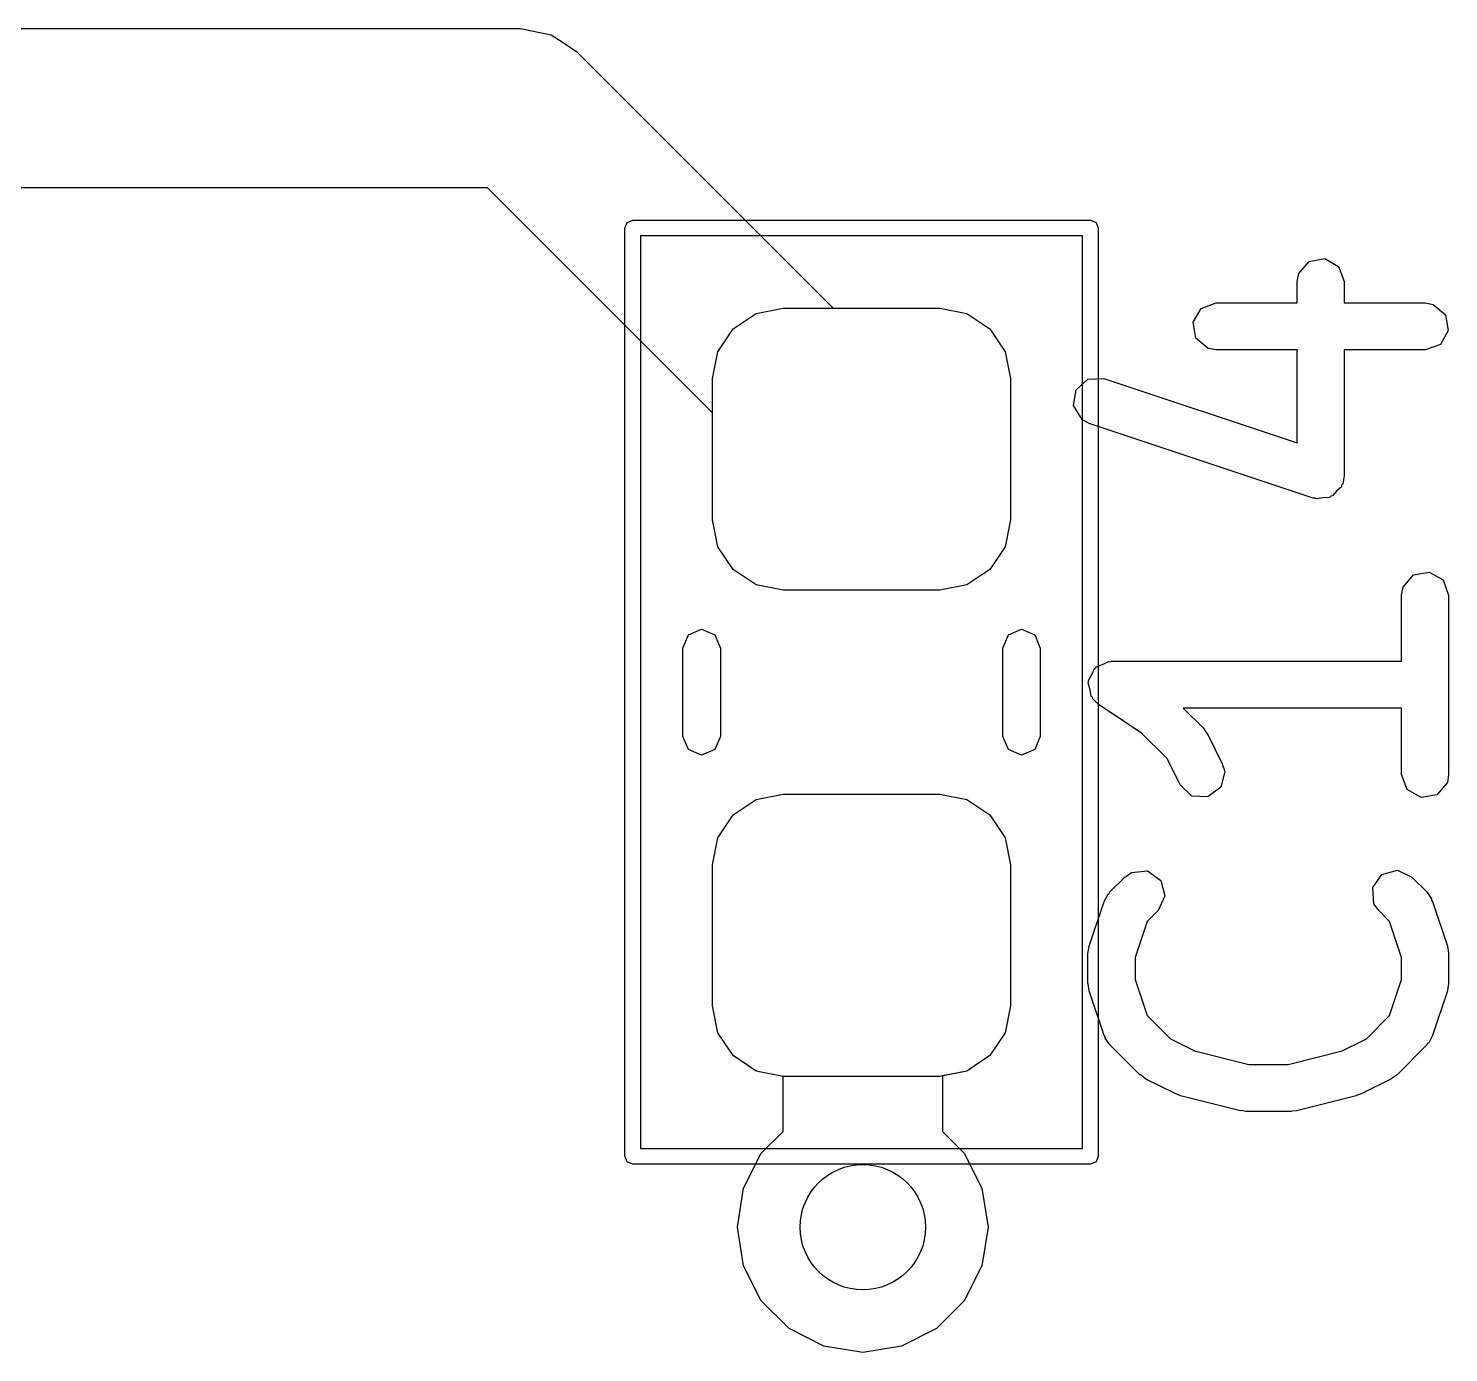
# Model space of a CAD drawing. Extents: x 96 to 198, y -147 to -47.
# Drawn here: x 117.843 to 122.372, y -129.106 to -124.883 of the extents above; entities that cross this region are included whole.
import ezdxf

# ---------------------------------------------------------------- set-up
doc = ezdxf.new("R2010")
doc.units = 0
doc.layers.add('BLACK', color=7, linetype='CONTINUOUS')

msp = doc.modelspace()

# ---------------------------------------------------------------- linework, layer by layer
at = {"layer": 'BLACK', "linetype": 'CONTINUOUS'}
for p, q in [((117.25, -124.883), (119.412, -124.883)), ((119.412, -124.883), (119.51, -124.903)), ((119.51, -124.903), (119.548, -124.928)), ((119.548, -124.928), (119.592, -124.958)), ((119.592, -124.958), (120.409, -125.775)), ((119.307, -125.391), (117.25, -125.391)), ((120.025, -126.109), (119.307, -125.391)), ((119.752, -125.502), (119.77, -125.495)), ((119.77, -125.495), (121.23, -125.495)), ((121.23, -125.495), (121.248, -125.502)), ((119.745, -125.52), (119.752, -125.502)), ((119.745, -128.48), (119.745, -125.52)), ((121.248, -125.502), (121.255, -125.52)), ((121.255, -125.52), (121.255, -128.48)), ((119.795, -125.545), (119.795, -128.455)), ((121.205, -125.545), (119.795, -125.545)), ((121.205, -128.455), (121.205, -125.545)), ((121.894, -125.665), (121.927, -125.626)), ((121.927, -125.626), (121.977, -125.617)), ((121.977, -125.617), (122.021, -125.642)), ((121.889, -125.69), (121.894, -125.665)), ((122.021, -125.642), (122.039, -125.69)), ((121.889, -125.758), (121.889, -125.69)), ((122.039, -125.69), (122.039, -125.758)), ((121.583, -125.776), (121.631, -125.758)), ((121.631, -125.758), (121.889, -125.758)), ((122.039, -125.758), (122.297, -125.758)), ((122.297, -125.758), (122.323, -125.763)), ((122.323, -125.763), (122.362, -125.796)), ((120.091, -125.841), (120.164, -125.792)), ((120.091, -125.841), (120.164, -125.792)), ((120.164, -125.792), (120.25, -125.775)), ((120.164, -125.792), (120.25, -125.775)), ((120.25, -125.775), (120.75, -125.775)), ((120.25, -125.775), (120.75, -125.775)), ((120.409, -125.775), (120.75, -125.775)), ((120.75, -125.775), (120.836, -125.792)), ((120.75, -125.775), (120.836, -125.792)), ((120.75, -125.775), (120.836, -125.792)), ((120.836, -125.792), (120.909, -125.841)), ((120.836, -125.792), (120.909, -125.841)), ((120.836, -125.792), (120.909, -125.841)), ((121.557, -125.82), (121.583, -125.776)), ((122.362, -125.796), (122.371, -125.846)), ((120.042, -125.914), (120.091, -125.841)), ((120.042, -125.914), (120.091, -125.841)), ((120.909, -125.841), (120.958, -125.914)), ((120.909, -125.841), (120.958, -125.914)), ((120.909, -125.841), (120.958, -125.914)), ((121.566, -125.871), (121.557, -125.82)), ((122.371, -125.846), (122.346, -125.891)), ((121.605, -125.904), (121.566, -125.871)), ((121.631, -125.908), (121.605, -125.904)), ((122.346, -125.891), (122.297, -125.908)), ((120.025, -126), (120.042, -125.914)), ((120.025, -126), (120.042, -125.914)), ((120.958, -125.914), (120.975, -126)), ((120.958, -125.914), (120.975, -126)), ((120.958, -125.914), (120.975, -126)), ((121.889, -125.908), (121.631, -125.908)), ((121.889, -126.205), (121.889, -125.908)), ((122.297, -125.908), (122.039, -125.908)), ((122.039, -125.908), (122.039, -126.31)), ((120.025, -126.45), (120.025, -126)), ((120.025, -126.45), (120.025, -126)), ((120.975, -126), (120.975, -126.45)), ((120.975, -126), (120.975, -126.45)), ((120.975, -126), (120.975, -126.45)), ((121.176, -126.086), (121.184, -126.036)), ((121.184, -126.036), (121.222, -126.002)), ((121.222, -126.002), (121.273, -126)), ((121.273, -126), (121.889, -126.205)), ((121.203, -126.13), (121.176, -126.086)), ((120.025, -126.45), (120.025, -126.109)), ((121.226, -126.143), (121.203, -126.13)), ((121.94, -126.381), (121.226, -126.143)), ((122.039, -126.31), (122.035, -126.335)), ((122.015, -126.359), (122.002, -126.374)), ((122.03, -126.345), (122.015, -126.359)), ((122.031, -126.34), (122.03, -126.345)), ((122.035, -126.335), (122.031, -126.34)), ((121.946, -126.381), (121.94, -126.381)), ((121.951, -126.383), (121.946, -126.381)), ((121.971, -126.38), (121.951, -126.383)), ((121.992, -126.379), (121.971, -126.38)), ((121.996, -126.375), (121.992, -126.379)), ((122.002, -126.374), (121.996, -126.375)), ((120.042, -126.536), (120.025, -126.45)), ((120.042, -126.536), (120.025, -126.45)), ((120.042, -126.536), (120.025, -126.45)), ((120.975, -126.45), (120.958, -126.536)), ((120.975, -126.45), (120.958, -126.536)), ((120.975, -126.45), (120.958, -126.536)), ((120.091, -126.609), (120.042, -126.536)), ((120.091, -126.609), (120.042, -126.536)), ((120.091, -126.609), (120.042, -126.536)), ((120.958, -126.536), (120.909, -126.609)), ((120.958, -126.536), (120.909, -126.609)), ((120.958, -126.536), (120.909, -126.609)), ((120.164, -126.658), (120.091, -126.609)), ((120.164, -126.658), (120.091, -126.609)), ((120.164, -126.658), (120.091, -126.609)), ((120.909, -126.609), (120.836, -126.658)), ((120.909, -126.609), (120.836, -126.658)), ((120.909, -126.609), (120.836, -126.658)), ((122.227, -126.665), (122.26, -126.626)), ((122.26, -126.626), (122.31, -126.617)), ((122.31, -126.617), (122.355, -126.642)), ((120.25, -126.675), (120.164, -126.658)), ((120.25, -126.675), (120.164, -126.658)), ((120.25, -126.675), (120.164, -126.658)), ((120.75, -126.675), (120.25, -126.675)), ((120.75, -126.675), (120.25, -126.675)), ((120.75, -126.675), (120.25, -126.675)), ((120.836, -126.658), (120.75, -126.675)), ((120.836, -126.658), (120.75, -126.675)), ((120.836, -126.658), (120.75, -126.675)), ((122.222, -126.69), (122.227, -126.665)), ((122.355, -126.642), (122.372, -126.69)), ((122.222, -126.901), (122.222, -126.69)), ((122.372, -126.69), (122.372, -127.262)), ((119.948, -126.817), (119.99, -126.799)), ((119.99, -126.799), (120.032, -126.817)), ((120.968, -126.817), (121.01, -126.799)), ((121.01, -126.799), (121.052, -126.817)), ((119.93, -126.859), (119.948, -126.817)), ((120.032, -126.817), (120.05, -126.859)), ((120.95, -126.859), (120.968, -126.817)), ((121.052, -126.817), (121.07, -126.859)), ((119.93, -127.141), (119.93, -126.859)), ((120.05, -126.859), (120.05, -127.141)), ((120.95, -127.141), (120.95, -126.859)), ((121.07, -126.859), (121.07, -127.141)), ((121.27, -126.911), (121.289, -126.902)), ((121.289, -126.902), (121.293, -126.903)), ((121.293, -126.903), (121.297, -126.901)), ((121.297, -126.901), (122.222, -126.901)), ((121.224, -126.963), (121.234, -126.944)), ((121.234, -126.944), (121.243, -126.924)), ((121.243, -126.924), (121.247, -126.922)), ((121.247, -126.922), (121.249, -126.919)), ((121.249, -126.919), (121.27, -126.911)), ((121.223, -126.971), (121.224, -126.967)), ((121.229, -126.992), (121.223, -126.971)), ((121.224, -126.967), (121.224, -126.963)), ((121.232, -127.014), (121.229, -126.992)), ((121.236, -127.016), (121.232, -127.014)), ((121.237, -127.021), (121.236, -127.016)), ((121.256, -127.039), (121.237, -127.021)), ((121.392, -127.13), (121.256, -127.039)), ((122.222, -127.051), (121.526, -127.051)), ((121.526, -127.051), (121.589, -127.114)), ((122.222, -127.262), (122.222, -127.051)), ((121.589, -127.114), (121.601, -127.132)), ((119.948, -127.183), (119.93, -127.141)), ((120.05, -127.141), (120.032, -127.183)), ((120.968, -127.183), (120.95, -127.141)), ((121.07, -127.141), (121.052, -127.183)), ((121.474, -127.211), (121.392, -127.13)), ((121.601, -127.132), (121.603, -127.133)), ((121.603, -127.133), (121.65, -127.228)), ((119.99, -127.201), (119.948, -127.183)), ((120.032, -127.183), (119.99, -127.201)), ((121.01, -127.201), (120.968, -127.183)), ((121.052, -127.183), (121.01, -127.201)), ((121.516, -127.295), (121.474, -127.211)), ((121.658, -127.253), (121.646, -127.303)), ((121.65, -127.228), (121.658, -127.253)), ((122.24, -127.31), (122.222, -127.262)), ((122.372, -127.262), (122.368, -127.288)), ((121.553, -127.331), (121.516, -127.295)), ((121.646, -127.303), (121.604, -127.334)), ((122.284, -127.336), (122.24, -127.31)), ((122.368, -127.288), (122.335, -127.327)), ((120.091, -127.391), (120.164, -127.342)), ((120.091, -127.391), (120.164, -127.342)), ((120.091, -127.391), (120.164, -127.342)), ((120.164, -127.342), (120.25, -127.325)), ((120.164, -127.342), (120.25, -127.325)), ((120.164, -127.342), (120.25, -127.325)), ((120.25, -127.325), (120.75, -127.325)), ((120.25, -127.325), (120.75, -127.325)), ((120.25, -127.325), (120.75, -127.325)), ((120.75, -127.325), (120.836, -127.342)), ((120.75, -127.325), (120.836, -127.342)), ((120.75, -127.325), (120.836, -127.342)), ((120.836, -127.342), (120.909, -127.391)), ((120.836, -127.342), (120.909, -127.391)), ((120.836, -127.342), (120.909, -127.391)), ((121.604, -127.334), (121.553, -127.331)), ((122.335, -127.327), (122.284, -127.336)), ((120.042, -127.464), (120.091, -127.391)), ((120.042, -127.464), (120.091, -127.391)), ((120.042, -127.464), (120.091, -127.391)), ((120.909, -127.391), (120.958, -127.464)), ((120.909, -127.391), (120.958, -127.464)), ((120.909, -127.391), (120.958, -127.464)), ((120.025, -127.55), (120.042, -127.464)), ((120.025, -127.55), (120.042, -127.464)), ((120.025, -127.55), (120.042, -127.464)), ((120.958, -127.464), (120.975, -127.55)), ((120.958, -127.464), (120.975, -127.55)), ((120.958, -127.464), (120.975, -127.55)), ((120.025, -128), (120.025, -127.55)), ((120.025, -128), (120.025, -127.55)), ((120.025, -128), (120.025, -127.55)), ((120.975, -127.55), (120.975, -128)), ((120.975, -127.55), (120.975, -128)), ((120.975, -127.55), (120.975, -128)), ((121.34, -127.59), (121.361, -127.575)), ((121.361, -127.575), (121.412, -127.57)), ((121.412, -127.57), (121.454, -127.6)), ((122.13, -127.623), (122.159, -127.581)), ((122.159, -127.581), (122.209, -127.568)), ((122.209, -127.568), (122.255, -127.59)), ((121.292, -127.637), (121.34, -127.59)), ((121.454, -127.6), (121.467, -127.649)), ((122.134, -127.675), (122.13, -127.623)), ((122.255, -127.59), (122.303, -127.637)), ((121.226, -127.81), (121.274, -127.667)), ((121.274, -127.667), (121.286, -127.644)), ((121.286, -127.644), (121.29, -127.642)), ((121.29, -127.642), (121.292, -127.637)), ((121.467, -127.649), (121.446, -127.696)), ((122.303, -127.637), (122.318, -127.659)), ((122.318, -127.659), (122.318, -127.663)), ((122.318, -127.663), (122.321, -127.667)), ((122.321, -127.667), (122.369, -127.81)), ((121.446, -127.696), (121.411, -127.731)), ((122.149, -127.696), (122.134, -127.675)), ((122.184, -127.731), (122.149, -127.696)), ((121.411, -127.731), (121.372, -127.846)), ((122.222, -127.846), (122.184, -127.731)), ((121.222, -127.833), (121.226, -127.811)), ((121.222, -127.929), (121.222, -127.833)), ((121.226, -127.811), (121.226, -127.81)), ((121.372, -127.846), (121.372, -127.916)), ((122.222, -127.916), (122.222, -127.846)), ((122.369, -127.81), (122.372, -127.832)), ((122.372, -127.832), (122.372, -127.833)), ((122.372, -127.833), (122.372, -127.929)), ((121.223, -127.93), (121.222, -127.929)), ((121.226, -127.952), (121.223, -127.93)), ((121.372, -127.916), (121.411, -128.031)), ((122.184, -128.031), (122.222, -127.916)), ((122.372, -127.929), (122.368, -127.951)), ((121.274, -128.095), (121.226, -127.952)), ((122.369, -127.952), (122.321, -128.095)), ((122.368, -127.951), (122.369, -127.952)), ((120.042, -128.086), (120.025, -128)), ((120.042, -128.086), (120.025, -128)), ((120.042, -128.086), (120.025, -128)), ((120.975, -128), (120.958, -128.086)), ((120.975, -128), (120.958, -128.086)), ((120.975, -128), (120.958, -128.086)), ((121.411, -128.031), (121.485, -128.105)), ((122.11, -128.105), (122.184, -128.031)), ((120.091, -128.159), (120.042, -128.086)), ((120.091, -128.159), (120.042, -128.086)), ((120.091, -128.159), (120.042, -128.086)), ((120.958, -128.086), (120.909, -128.159)), ((120.958, -128.086), (120.909, -128.159)), ((120.958, -128.086), (120.909, -128.159)), ((121.277, -128.099), (121.274, -128.095)), ((121.277, -128.103), (121.277, -128.099)), ((121.292, -128.124), (121.277, -128.103)), ((121.387, -128.22), (121.292, -128.124)), ((121.485, -128.105), (121.562, -128.144)), ((122.033, -128.144), (122.11, -128.105)), ((122.303, -128.124), (122.208, -128.22)), ((122.305, -128.12), (122.303, -128.124)), ((122.309, -128.118), (122.305, -128.12)), ((122.321, -128.095), (122.309, -128.118)), ((120.164, -128.208), (120.091, -128.159)), ((120.164, -128.208), (120.091, -128.159)), ((120.164, -128.208), (120.091, -128.159)), ((120.909, -128.159), (120.836, -128.208)), ((120.909, -128.159), (120.836, -128.208)), ((120.909, -128.159), (120.836, -128.208)), ((121.562, -128.144), (121.735, -128.187)), ((121.86, -128.187), (122.033, -128.144)), ((120.25, -128.225), (120.164, -128.208)), ((120.25, -128.225), (120.164, -128.208)), ((120.25, -128.225), (120.164, -128.208)), ((120.836, -128.208), (120.75, -128.225)), ((120.836, -128.208), (120.75, -128.225)), ((120.836, -128.208), (120.758, -128.223)), ((121.735, -128.187), (121.86, -128.187)), ((120.25, -128.401), (120.25, -128.225)), ((120.75, -128.225), (120.25, -128.225)), ((120.75, -128.225), (120.25, -128.225)), ((120.758, -128.223), (120.758, -128.401)), ((121.389, -128.22), (121.387, -128.22)), ((121.407, -128.234), (121.389, -128.22)), ((121.502, -128.281), (121.407, -128.234)), ((122.188, -128.234), (122.093, -128.281)), ((122.189, -128.233), (122.188, -128.234)), ((122.208, -128.22), (122.189, -128.233)), ((121.505, -128.282), (121.502, -128.281)), ((121.517, -128.287), (121.505, -128.282)), ((121.708, -128.335), (121.517, -128.287)), ((122.077, -128.287), (121.887, -128.335)), ((122.08, -128.285), (122.077, -128.287)), ((122.093, -128.281), (122.08, -128.285)), ((121.711, -128.334), (121.708, -128.335)), ((121.726, -128.337), (121.711, -128.334)), ((121.869, -128.337), (121.726, -128.337)), ((121.872, -128.336), (121.869, -128.337)), ((121.887, -128.335), (121.872, -128.336)), ((120.18, -128.47), (120.25, -128.401)), ((120.758, -128.401), (120.827, -128.47)), ((119.752, -128.498), (119.745, -128.48)), ((119.795, -128.455), (121.205, -128.455)), ((120.123, -128.582), (120.18, -128.47)), ((120.827, -128.47), (120.884, -128.582)), ((121.255, -128.48), (121.248, -128.498)), ((119.77, -128.505), (119.752, -128.498)), ((121.23, -128.505), (119.77, -128.505)), ((121.248, -128.498), (121.23, -128.505)), ((120.104, -128.706), (120.123, -128.582)), ((120.884, -128.582), (120.904, -128.706)), ((120.123, -128.829), (120.104, -128.706)), ((120.904, -128.706), (120.884, -128.829)), ((120.18, -128.941), (120.123, -128.829)), ((120.884, -128.829), (120.827, -128.941)), ((120.269, -129.029), (120.18, -128.941)), ((120.827, -128.941), (120.739, -129.029)), ((120.38, -129.086), (120.269, -129.029)), ((120.739, -129.029), (120.627, -129.086)), ((120.504, -129.106), (120.38, -129.086)), ((120.627, -129.086), (120.504, -129.106))]:
    msp.add_line(p, q, dxfattribs=at)
at = {"layer": 'BLACK'}
msp.add_circle((120.504, -128.706), 0.2, dxfattribs=at)

doc.saveas('drawing.dxf')
